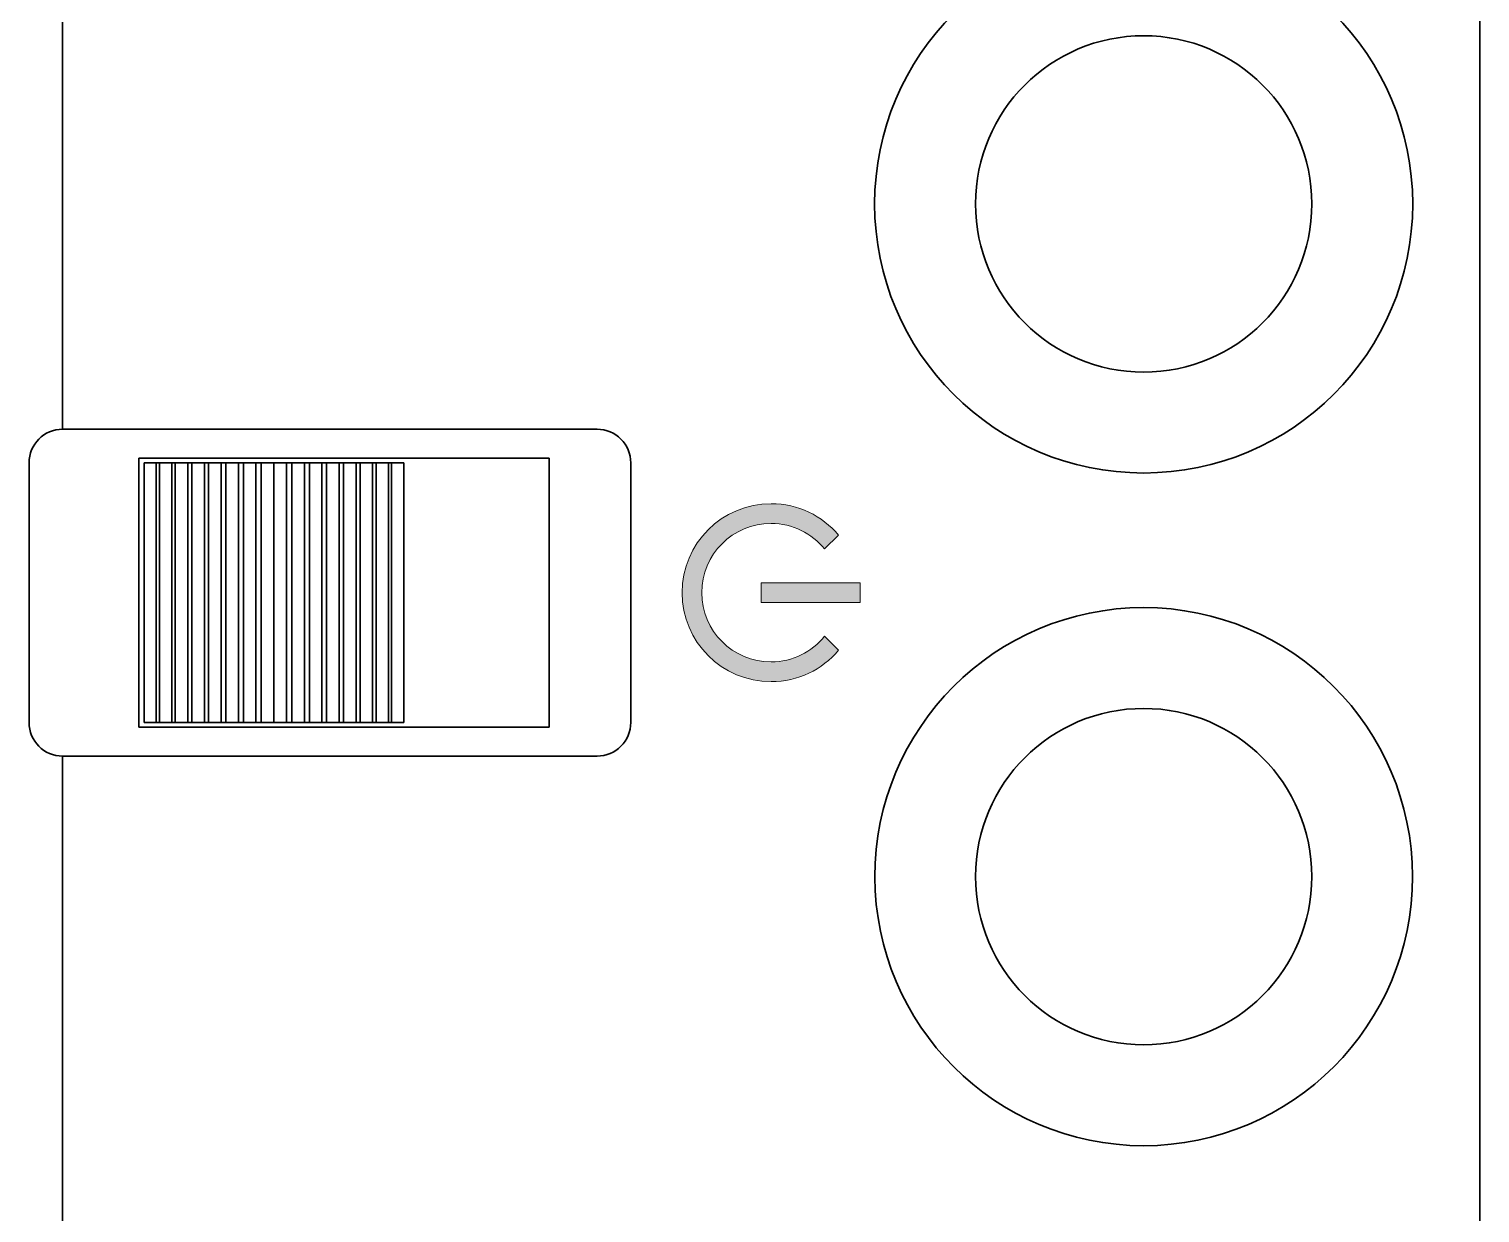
# Model space of a CAD drawing. Header units: inches. Extents: x 59 to 754, y 172 to 990.
# Drawn here: x 129.9 to 211.4, y 724.9 to 791.4 of the extents above; entities that cross this region are included whole.
import ezdxf

# ---------------------------------------------------------------- set-up
doc = ezdxf.new("R2010")
doc.units = ezdxf.units.IN
doc.header["$MEASUREMENT"] = 0
doc.layers.add('svg15406', color=7, linetype='Continuous')

msp = doc.modelspace()

# ---------------------------------------------------------------- hatches: boundary and pattern name
at = {"layer": 'svg15406', "true_color": 0xffffff}
h = msp.add_hatch(color=7, dxfattribs=at)
h.dxf.hatch_style = 2
h.paths.add_polyline_path([(176.561, 759.163), (176.561, 760.275), (171.005, 760.275), (171.005, 759.163)])
edge = h.paths.add_edge_path()
edge.add_spline(control_points=[(175.355, 756.48), (175.355, 756.48), (174.566, 757.269), (174.566, 757.269), (173.861, 756.391), (172.777, 755.83), (171.561, 755.83), (169.411, 755.83), (167.672, 757.569), (167.672, 759.719), (167.672, 761.869), (169.411, 763.608), (171.561, 763.608), (172.777, 763.608), (173.861, 763.047), (174.572, 762.175), (174.572, 762.175), (175.355, 762.958), (175.355, 762.958), (174.439, 764.036), (173.083, 764.719), (171.561, 764.719), (168.8, 764.719), (166.561, 762.48), (166.561, 759.719), (166.561, 756.958), (168.8, 754.719), (171.561, 754.719), (173.083, 754.719), (174.439, 755.402), (175.355, 756.48), (175.355, 756.48), (175.355, 756.48), (175.355, 756.48)], knot_values=[0, 0, 0, 0, 1, 1, 1, 2, 2, 2, 3, 3, 3, 4, 4, 4, 5, 5, 5, 6, 6, 6, 7, 7, 7, 8, 8, 8, 9, 9, 9, 10, 10, 10, 11, 11, 11, 11], degree=3, periodic=1)

# ---------------------------------------------------------------- linework, layer by layer
at = {"layer": 'svg15406', "color": 7, "lineweight": 30, "true_color": 0xffffff}
for points in [[(211.397, 460.3), (211.397, 913.844)], [(131.757, 791.765), (131.757, 768.903)], [(161.793, 768.903), (131.757, 768.903)], [(136.034, 767.278), (159.089, 767.278)], [(136.034, 752.16), (136.034, 767.278)], [(159.089, 767.278), (159.089, 752.16)], [(129.867, 752.424), (129.867, 767.013)], [(136.336, 767.013), (137.018, 767.013)], [(136.336, 767.013), (150.925, 767.013)], [(136.336, 752.424), (136.336, 767.013)], [(137.018, 767.013), (137.192, 767.013)], [(137.018, 767.013), (137.018, 752.424)], [(137.192, 767.013), (137.887, 767.013)], [(137.192, 767.013), (137.192, 752.424)], [(137.887, 767.013), (138.085, 767.013)], [(137.887, 767.013), (137.887, 752.424)], [(138.085, 767.013), (138.789, 767.013)], [(138.085, 767.013), (138.085, 752.424)], [(138.789, 767.013), (139.009, 767.013)], [(138.789, 767.013), (138.789, 752.424)], [(139.009, 767.013), (139.719, 767.013)], [(139.009, 767.013), (139.009, 752.424)], [(139.719, 767.013), (139.96, 767.013)], [(139.719, 767.013), (139.719, 752.424)], [(139.96, 767.013), (140.672, 767.013)], [(139.96, 767.013), (139.96, 752.424)], [(140.672, 767.013), (140.932, 767.013)], [(140.672, 767.013), (140.672, 752.424)], [(140.932, 767.013), (141.641, 767.013)], [(140.932, 767.013), (140.932, 752.424)], [(141.641, 767.013), (141.92, 767.013)], [(141.641, 767.013), (141.641, 752.424)], [(141.92, 767.013), (142.621, 767.013)], [(141.92, 767.013), (141.92, 752.424)], [(142.621, 767.013), (142.917, 767.013)], [(142.621, 767.013), (142.621, 752.424)], [(142.917, 767.013), (143.63, 767.013)], [(142.917, 767.013), (142.917, 752.424)], [(143.63, 767.013), (144.344, 767.013)], [(143.63, 752.424), (143.63, 767.013)], [(144.344, 767.013), (144.639, 767.013)], [(144.344, 752.424), (144.344, 767.013)], [(144.639, 767.013), (145.341, 767.013)], [(144.639, 752.424), (144.639, 767.013)], [(145.341, 767.013), (145.62, 767.013)], [(145.341, 752.424), (145.341, 767.013)], [(145.62, 767.013), (146.329, 767.013)], [(145.62, 752.424), (145.62, 767.013)], [(146.329, 767.013), (146.589, 767.013)], [(146.329, 752.424), (146.329, 767.013)], [(146.589, 767.013), (147.301, 767.013)], [(146.589, 752.424), (146.589, 767.013)], [(147.301, 767.013), (147.541, 767.013)], [(147.301, 752.424), (147.301, 767.013)], [(147.541, 767.013), (148.252, 767.013)], [(147.541, 752.424), (147.541, 767.013)], [(148.252, 767.013), (148.471, 767.013)], [(148.252, 752.424), (148.252, 767.013)], [(148.471, 767.013), (149.176, 767.013)], [(148.471, 752.424), (148.471, 767.013)], [(149.176, 767.013), (149.373, 767.013)], [(149.176, 752.424), (149.176, 767.013)], [(149.373, 767.013), (150.069, 767.013)], [(149.373, 752.424), (149.373, 767.013)], [(150.069, 767.013), (150.242, 767.013)], [(150.069, 752.424), (150.069, 767.013)], [(150.242, 767.013), (150.925, 767.013)], [(150.242, 752.424), (150.242, 767.013)], [(150.925, 767.013), (150.925, 752.424)], [(163.682, 752.424), (163.682, 767.013)], [(159.089, 752.16), (136.034, 752.16)], [(137.018, 752.424), (136.336, 752.424)], [(137.192, 752.424), (137.018, 752.424)], [(137.887, 752.424), (137.192, 752.424)], [(138.085, 752.424), (137.887, 752.424)], [(138.789, 752.424), (138.085, 752.424)], [(139.009, 752.424), (138.789, 752.424)], [(139.719, 752.424), (139.009, 752.424)], [(139.96, 752.424), (139.719, 752.424)], [(140.672, 752.424), (139.96, 752.424)], [(140.932, 752.424), (140.672, 752.424)], [(141.641, 752.424), (140.932, 752.424)], [(141.92, 752.424), (141.641, 752.424)], [(142.621, 752.424), (141.92, 752.424)], [(142.917, 752.424), (142.621, 752.424)], [(143.63, 752.424), (142.917, 752.424)], [(144.344, 752.424), (143.63, 752.424)], [(144.639, 752.424), (144.344, 752.424)], [(145.341, 752.424), (144.639, 752.424)], [(145.62, 752.424), (145.341, 752.424)], [(146.329, 752.424), (145.62, 752.424)], [(146.589, 752.424), (146.329, 752.424)], [(147.301, 752.424), (146.589, 752.424)], [(147.541, 752.424), (147.301, 752.424)], [(148.252, 752.424), (147.541, 752.424)], [(148.471, 752.424), (148.252, 752.424)], [(149.176, 752.424), (148.471, 752.424)], [(149.373, 752.424), (149.176, 752.424)], [(150.069, 752.424), (149.373, 752.424)], [(150.242, 752.424), (150.069, 752.424)], [(150.925, 752.424), (150.242, 752.424)], [(131.757, 750.534), (131.757, 719.954)], [(131.757, 750.534), (161.793, 750.534)]]:
    msp.add_lwpolyline(points, dxfattribs=at)
at = {"layer": 'svg15406', "lineweight": 0}
msp.add_lwpolyline([(176.561, 759.163), (176.561, 760.275), (171.005, 760.275), (171.005, 759.163), (176.561, 759.163)], dxfattribs=at)
at = {"layer": 'svg15406', "color": 7, "lineweight": 30, "true_color": 0xffffff}
for points, knots in [([(192.5, 796.678), (184.15, 796.678), (177.382, 789.91), (177.382, 781.56), (177.382, 773.211), (184.15, 766.442), (192.5, 766.442), (192.5, 766.442), (192.5, 766.442), (192.5, 766.442)], [0, 0, 0, 0, 1, 1, 1, 2, 2, 2, 3, 3, 3, 3]), ([(192.5, 766.442), (200.849, 766.442), (207.618, 773.211), (207.618, 781.56), (207.618, 789.91), (200.849, 796.678), (192.5, 796.678)], [0, 0, 0, 0, 1, 1, 1, 2, 2, 2, 2]), ([(192.5, 791.009), (187.281, 791.009), (183.051, 786.779), (183.051, 781.56), (183.051, 776.342), (187.281, 772.111), (192.5, 772.111)], [0, 0, 0, 0, 1, 1, 1, 2, 2, 2, 2]), ([(192.5, 772.111), (197.718, 772.111), (201.949, 776.342), (201.949, 781.56), (201.949, 786.779), (197.718, 791.009), (192.5, 791.009)], [0, 0, 0, 0, 1, 1, 1, 2, 2, 2, 2]), ([(163.682, 767.013), (163.682, 768.057), (162.836, 768.903), (161.793, 768.903), (161.793, 768.903), (161.793, 768.903), (161.793, 768.903)], [0, 0, 0, 0, 1, 1, 1, 2, 2, 2, 2]), ([(192.5, 758.883), (184.15, 758.875), (177.388, 752.1), (177.396, 743.751), (177.403, 735.412), (184.161, 728.655), (192.5, 728.647)], [0, 0, 0, 0, 1, 1, 1, 2, 2, 2, 2]), ([(192.5, 728.647), (200.849, 728.655), (207.612, 735.43), (207.604, 743.779), (207.596, 752.118), (200.838, 758.875), (192.5, 758.883)], [0, 0, 0, 0, 1, 1, 1, 2, 2, 2, 2]), ([(192.5, 753.214), (187.281, 753.214), (183.051, 748.983), (183.051, 743.765), (183.051, 738.547), (187.281, 734.316), (192.5, 734.316)], [0, 0, 0, 0, 1, 1, 1, 2, 2, 2, 2]), ([(192.5, 734.316), (197.718, 734.316), (201.949, 738.547), (201.949, 743.765), (201.949, 748.983), (197.718, 753.214), (192.5, 753.214)], [0, 0, 0, 0, 1, 1, 1, 2, 2, 2, 2]), ([(161.793, 750.534), (162.836, 750.534), (163.682, 751.38), (163.682, 752.424), (163.682, 752.424), (163.682, 752.424), (163.682, 752.424)], [0, 0, 0, 0, 1, 1, 1, 2, 2, 2, 2])]:
    msp.add_open_spline(points, degree=3, knots=knots, dxfattribs=at)
for points in [[(131.757, 768.903), (130.713, 768.903), (129.867, 768.057), (129.867, 767.013)], [(129.867, 752.424), (129.867, 751.38), (130.713, 750.534), (131.757, 750.534)]]:
    msp.add_open_spline(points, degree=3, dxfattribs=at)
at = {"layer": 'svg15406', "lineweight": 0}
msp.add_open_spline([(175.355, 756.48), (175.355, 756.48), (174.566, 757.269), (174.566, 757.269), (173.861, 756.391), (172.777, 755.83), (171.561, 755.83), (169.411, 755.83), (167.672, 757.569), (167.672, 759.719), (167.672, 761.869), (169.411, 763.608), (171.561, 763.608), (172.777, 763.608), (173.861, 763.047), (174.572, 762.175), (174.572, 762.175), (175.355, 762.958), (175.355, 762.958), (174.439, 764.036), (173.083, 764.719), (171.561, 764.719), (168.8, 764.719), (166.561, 762.48), (166.561, 759.719), (166.561, 756.958), (168.8, 754.719), (171.561, 754.719), (173.083, 754.719), (174.439, 755.402), (175.355, 756.48), (175.355, 756.48), (175.355, 756.48), (175.355, 756.48)], degree=3, knots=[0, 0, 0, 0, 1, 1, 1, 2, 2, 2, 3, 3, 3, 4, 4, 4, 5, 5, 5, 6, 6, 6, 7, 7, 7, 8, 8, 8, 9, 9, 9, 10, 10, 10, 11, 11, 11, 11], dxfattribs=at)

doc.saveas('drawing.dxf')
